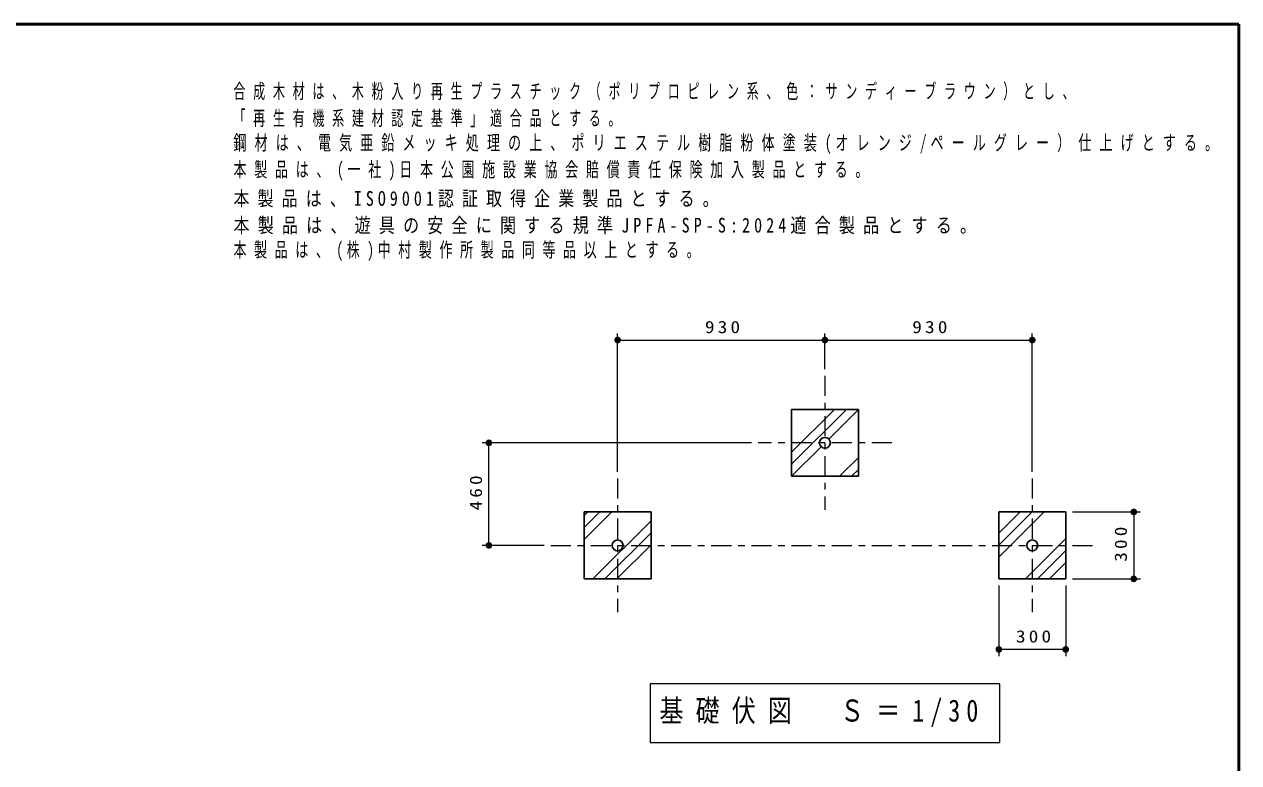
# Model space of a CAD drawing. Units: millimetres on the paper, with parts at other scales. Extents: x -1553 to -1188, y 408 to 677.
# Drawn here: x -1369.6 to -1188, y 566.6 to 677 of the extents above; entities that cross this region are included whole.
import ezdxf

# ---------------------------------------------------------------- set-up
doc = ezdxf.new("R2010")
doc.units = ezdxf.units.MM
doc.linetypes.add('USER2', pattern=[6, 3, -1, 1, -1])
doc.layers.add('LY_1', color=7, linetype='Continuous', lineweight=25)
doc.layers.add('LY_4', color=7, linetype='Continuous', lineweight=13)
doc.styles.add('ＭＳ ゴシック', font='')
doc.styles.get('ＭＳ ゴシック').set_extended_font_data('MS Gothic')

# ---------------------------------------------------------------- blocks, each defined once
blk = doc.blocks.new('filled_dot')
at = {"color": 0, "linetype": 'Continuous', "lineweight": -2, "const_width": 1.25}
blk.add_lwpolyline([(-0.625, 0, 1), (0.625, 0, 1)], format="xyb", close=True, dxfattribs=at)

msp = doc.modelspace()

# ---------------------------------------------------------------- linework, layer by layer
at = {"layer": 'LY_1', "lineweight": 13}
for p, q in [((-1280.861, 610.113), (-1280.861, 630.809)), ((-1249.861, 625.446), (-1249.861, 630.809)), ((-1218.861, 610.113), (-1218.861, 630.809)), ((-1280.861, 629.809), (-1249.861, 629.809)), ((-1249.861, 629.809), (-1218.861, 629.809)), ((-1254.861, 611.236), (-1246.651, 619.446)), ((-1254.861, 613.032), (-1248.447, 619.446)), ((-1249.285, 615.016), (-1244.861, 619.44)), ((-1260.861, 614.446), (-1301.115, 614.446)), ((-1300.115, 599.113), (-1300.115, 614.446)), ((-1254.855, 609.446), (-1250.431, 613.87)), ((-1247.671, 609.446), (-1244.861, 612.256)), ((-1245.875, 609.446), (-1244.861, 610.46)), ((-1285.861, 599.993), (-1281.741, 604.113)), ((-1285.861, 601.789), (-1283.537, 604.113)), ((-1285.861, 603.585), (-1285.333, 604.113)), ((-1223.861, 597.335), (-1217.083, 604.113)), ((-1223.861, 599.131), (-1218.879, 604.113)), ((-1223.861, 600.927), (-1220.675, 604.113)), ((-1212.861, 604.113), (-1202.691, 604.113)), ((-1203.691, 604.113), (-1203.691, 594.113)), ((-1284.557, 594.113), (-1275.861, 602.808)), ((-1282.761, 594.113), (-1275.861, 601.012)), ((-1280.965, 594.113), (-1275.861, 599.216)), ((-1219.899, 594.113), (-1213.861, 600.151)), ((-1291.861, 599.113), (-1301.115, 599.113)), ((-1218.103, 594.113), (-1213.861, 598.355)), ((-1216.307, 594.113), (-1213.861, 596.558)), ((-1212.861, 594.113), (-1202.691, 594.113)), ((-1223.861, 593.113), (-1223.861, 582.566)), ((-1213.861, 593.113), (-1213.861, 582.566)), ((-1213.861, 583.566), (-1223.861, 583.566)), ((-1276.011, 578.432), (-1276.011, 569.632)), ((-1223.711, 578.432), (-1276.011, 578.432)), ((-1223.711, 569.632), (-1223.711, 578.432)), ((-1276.011, 569.632), (-1223.711, 569.632))]:
    msp.add_line(p, q, dxfattribs=at)
at = {"layer": 'LY_1', "linetype": 'USER2', "lineweight": 13}
for p, q in [((-1249.861, 624.446), (-1249.861, 604.446)), ((-1239.861, 614.446), (-1259.861, 614.446)), ((-1280.861, 609.113), (-1280.861, 589.113)), ((-1218.861, 609.113), (-1218.861, 589.113)), ((-1290.861, 599.113), (-1208.861, 599.113))]:
    msp.add_line(p, q, dxfattribs=at)
at = {"layer": 'LY_1'}
for p, q in [((-1244.861, 619.446), (-1254.861, 619.446)), ((-1254.861, 619.446), (-1254.861, 609.446)), ((-1244.861, 609.446), (-1244.861, 619.446)), ((-1254.861, 609.446), (-1244.861, 609.446)), ((-1285.861, 594.113), (-1285.861, 604.113)), ((-1285.861, 604.113), (-1275.861, 604.113)), ((-1275.861, 604.113), (-1275.861, 594.113)), ((-1213.861, 604.113), (-1223.861, 604.113)), ((-1223.861, 604.113), (-1223.861, 594.113)), ((-1213.861, 594.113), (-1213.861, 604.113)), ((-1275.861, 594.113), (-1285.861, 594.113)), ((-1223.861, 594.113), (-1213.861, 594.113))]:
    msp.add_line(p, q, dxfattribs=at)
for centre in [(-1249.861, 614.446), (-1280.861, 599.113), (-1218.861, 599.113)]:
    msp.add_circle(centre, 0.81, dxfattribs=at)
at = {"layer": 'LY_4', "lineweight": 50}
for p, q in [((-1188, 677), (-1553, 677)), ((-1188, 420), (-1188, 677))]:
    msp.add_line(p, q, dxfattribs=at)

# ---------------------------------------------------------------- block references
at = {"layer": 'LY_1', "lineweight": 13, "xscale": 0.4, "yscale": 0.4}
for p in [(-1280.861, 629.809), (-1249.861, 629.809), (-1223.861, 583.566)]:
    msp.add_blockref('filled_dot', p, dxfattribs=at)
for p, rotation in [((-1249.861, 629.809), 180), ((-1218.861, 629.809), 180), ((-1300.115, 614.446), 270), ((-1203.691, 604.113), 270), ((-1300.115, 599.113), 90), ((-1203.691, 594.113), 90), ((-1213.861, 583.566), 180)]:
    msp.add_blockref('filled_dot', p, dxfattribs=dict(at, rotation=rotation))

# ---------------------------------------------------------------- texts
at = {"layer": 'LY_1', "style": 'ＭＳ ゴシック'}
for s, insert, char_height, attachment_point in [('\\T1.64;\\W0.6;合成木材は、木粉入り再生プラスチック（ポリプロピレン系、色：サンディーブラウン）とし、', (-1338.305, 665.625), 2.199, 7), ('\\T1.64;\\W0.6;「再生有機系建材認定基準」適合品とする。', (-1338.305, 661.625), 2.199, 7), ('\\T1.62;\\W0.65;鋼材は、電気亜鉛メッキ処理の上、ポリエステル樹脂粉体塗装(オレンジ/ペールグレー）仕上げとする。', (-1338.305, 657.625), 2.199, 7), ('\\T1.59;\\W0.65;本製品は、(一社)日本公園施設業協会賠償責任保険加入製品とする。', (-1338.305, 653.625), 2.199, 7), ('\\T1.5;\\W0.8;本製品は、ISO9001認証取得企業製品とする。', (-1338.305, 649.625), 2.199, 7), ('\\T1.51;\\W0.8;本製品は、遊具の安全に関する規準JPFA-SP-S:2024適合製品とする。', (-1338.305, 645.625), 2.199, 7), ('\\T1.58;\\W0.65;本製品は、(株)中村製作所製品同等品以上とする。', (-1338.305, 641.625), 2.199, 7), ('\\T1.33;\\W1.15;930', (-1264.946, 630.809), 1.833, 8), ('\\T1.33;\\W1.15;930', (-1233.946, 630.809), 1.833, 8), ('\\T1.33;\\W1.15;300', (-1218.444, 584.566), 1.833, 8), ('\\T1.5;\\W0.8;基礎伏図\u3000Ｓ＝1/30', (-1274.611, 574.032), 3.299, 4)]:
    msp.add_mtext(s, dxfattribs=dict(at, insert=insert, char_height=char_height, attachment_point=attachment_point))
at = {"layer": 'LY_1', "char_height": 1.833, "attachment_point": 8, "rotation": 90, "style": 'ＭＳ ゴシック'}
for s, insert in [('\\T1.33;\\W1.15;460', (-1301.115, 607.195)), ('\\T1.33;\\W1.15;300', (-1204.691, 599.529))]:
    msp.add_mtext(s, dxfattribs=dict(at, insert=insert))

doc.saveas('drawing.dxf')
